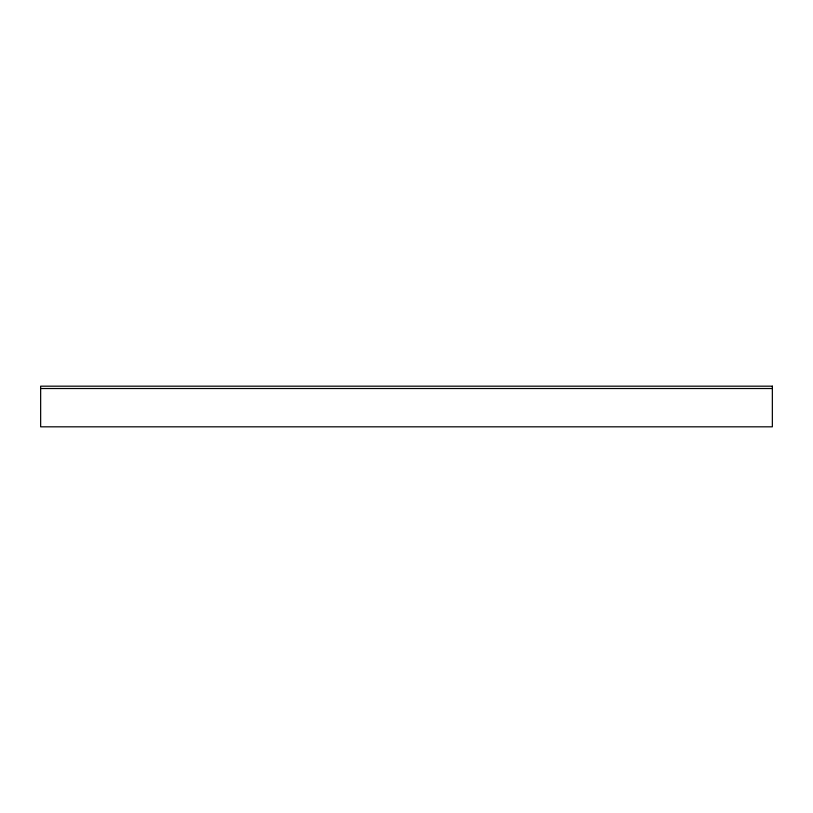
<?xml version="1.0" encoding="UTF-8"?>
<svg xmlns="http://www.w3.org/2000/svg" width="813" height="813" viewBox="0 0 813 813"><rect width="100%" height="100%" fill="white"/><g stroke="black" fill="none" stroke-linecap="round" stroke-linejoin="round"><path stroke-width="1.22" d="M40.65 388.523L772.35 388.523M772.35 386.175L40.65 386.175L40.65 426.825L772.35 426.825L772.35 386.175"/></g></svg>
